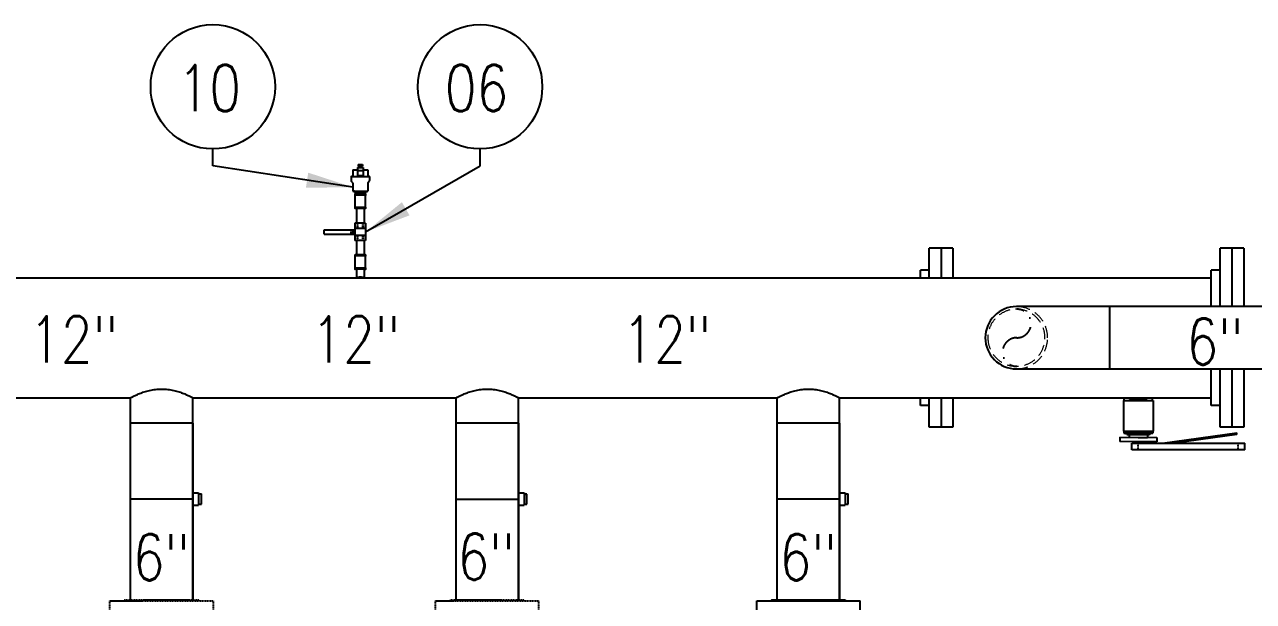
# Model space of a CAD drawing. Header units: millimetres. Extents: x -312439 to 477422, y -331570 to 212570.
# Drawn here: x 359508 to 362824, y 131582 to 133139 of the extents above; entities that cross this region are included whole.
import ezdxf

# ---------------------------------------------------------------- set-up
doc = ezdxf.new("R2010")
doc.units = ezdxf.units.MM
for name, pattern in [('DASHDOT', [25.4, 12.7, -6.35, 0, -6.35]), ('DASHED', [0.75, 0.5, -0.25]), ('HIDDEN', [9.525, 6.35, -3.175])]:
    doc.linetypes.add(name, pattern=pattern)
doc.layers.add('ARCONDTEXTO', color=4, linetype='Continuous')
doc.layers.add('TEXTO FORMATO', color=4, linetype='Continuous')
doc.styles.add('ROMAND', font='ROMAND.SHX')
doc.styles.add('ROMANS', font='romans.shx', dxfattribs={"height": 187.5})
doc.dimstyles.new('1-50 (MILIMETRO)', dxfattribs={"dimscale": 0, "dimtxt": 125, "dimasz": 125, "dimexe": 100, "dimexo": 100, "dimgap": 50, "dimtad": 0, "dimdec": 0, "dimzin": 0, "dimdsep": 46, "dimtxsty": 'ROMAND', "dimcen": -390, "dimclrd": 1, "dimclre": 1, "dimclrt": 3, "dimadec": 0, "dimazin": 0, "dimtfac": 1, "dimtdec": 0, "dimtix": 1, "dimtmove": 2, "dimatfit": 2, "dimfxl": 1, "dimtvp": 1, "dimtolj": 1, "dimtzin": 0, "dimarcsym": 0})

msp = doc.modelspace()

# ---------------------------------------------------------------- linework, layer by layer
at = {"color": 2, "linetype": 'Continuous', "extrusion": (0, 1, 0)}
for p, q in [((360393.637, 132746.528), (360406.365, 132746.528)), ((360393.637, 132746.528), (360393.637, 132730.39)), ((360406.365, 132753.369), (360421.973, 132753.369)), ((360406.365, 132753.369), (360406.365, 132728.674)), ((360406.365, 132744.863), (360421.973, 132744.863)), ((360407.809, 132761.39), (360420.021, 132761.39)), ((360407.809, 132761.39), (360407.809, 132756.359)), ((360407.809, 132756.359), (360420.021, 132756.359)), ((360410.677, 132756.359), (360410.677, 132753.369)), ((360417.152, 132756.359), (360417.152, 132753.369)), ((360420.021, 132761.39), (360420.021, 132756.359)), ((360421.973, 132753.369), (360421.973, 132728.674)), ((360421.973, 132746.528), (360434.192, 132746.528)), ((360434.192, 132746.528), (360434.192, 132730.39)), ((360389.327, 132728.188), (360389.327, 132717.419)), ((360393.448, 132711.761), (360389.675, 132716.435)), ((360389.813, 132728.674), (360438.017, 132728.674)), ((360393.796, 132710.777), (360393.796, 132688.686)), ((360434.034, 132710.777), (360434.034, 132688.686)), ((360434.381, 132711.761), (360438.155, 132716.435)), ((360438.502, 132728.188), (360438.502, 132717.419)), ((360393.796, 132688.686), (360434.034, 132688.686)), ((360398.265, 132688.666), (360393.796, 132688.686)), ((360398.265, 132688.666), (360429.565, 132688.666)), ((360398.265, 132688.666), (360398.265, 132685.808)), ((360398.265, 132685.808), (360429.565, 132685.808)), ((360427.565, 132681.266), (360400.265, 132681.266)), ((360400.265, 132681.16), (360400.265, 132681.266)), ((360427.565, 132681.16), (360400.265, 132681.16)), ((360427.565, 132678.16), (360400.265, 132678.16)), ((360400.265, 132645.372), (360400.265, 132678.16)), ((360403.145, 132685.808), (360403.145, 132681.266)), ((360424.684, 132685.808), (360424.684, 132681.266)), ((360427.565, 132681.16), (360427.565, 132681.266)), ((360427.565, 132645.372), (360427.565, 132678.16)), ((360429.565, 132688.666), (360434.034, 132688.686)), ((360429.565, 132688.666), (360429.565, 132685.808)), ((360427.565, 132645.372), (360400.265, 132645.372)), ((360427.565, 132642.372), (360400.265, 132642.372)), ((360400.265, 132642.266), (360400.265, 132642.372)), ((360427.565, 132642.266), (360400.265, 132642.266)), ((360427.565, 132642.266), (360427.565, 132642.372))]:
    msp.add_line(p, q, dxfattribs=at)
at = {"color": 2, "linetype": 'DASHED', "extrusion": (0, 1, 0)}
msp.add_line((360421.973, 132730.39), (360406.365, 132730.39), dxfattribs=at)
at = {"color": 5, "linetype": 'Continuous', "extrusion": (0, 1, 0)}
for p, q in [((360403.265, 132642.266), (360403.265, 132602.518)), ((360424.565, 132642.266), (360424.565, 132602.518)), ((360403.265, 132555.518), (360403.265, 132517.343)), ((360424.565, 132555.518), (360424.565, 132517.343)), ((360427.565, 132517.343), (360400.265, 132517.343)), ((360400.265, 132517.237), (360400.265, 132517.343)), ((360427.565, 132517.237), (360400.265, 132517.237)), ((360427.565, 132514.237), (360400.265, 132514.237)), ((360400.265, 132481.449), (360400.265, 132514.237)), ((360427.565, 132517.237), (360427.565, 132517.343)), ((360427.565, 132481.449), (360427.565, 132514.237)), ((360427.565, 132481.449), (360400.265, 132481.449)), ((360427.565, 132478.449), (360400.265, 132478.449)), ((360400.265, 132478.343), (360400.265, 132478.449)), ((360427.565, 132478.343), (360400.265, 132478.343)), ((360403.265, 132478.343), (360403.265, 132455.377)), ((360424.565, 132478.343), (360424.565, 132455.377)), ((360427.565, 132478.343), (360427.565, 132478.449)), ((359115.457, 132455.377), (362710.82, 132455.377)), ((362958.025, 132377.627), (362184.842, 132377.627)), ((362437.292, 132209.327), (362437.292, 132377.627)), ((362184.842, 132209.327), (362958.025, 132209.327)), ((359392.881, 132131.577), (359793.692, 132131.577)), ((359793.692, 131585.267), (359793.692, 132131.577)), ((359961.992, 131585.267), (359961.992, 132131.577)), ((359961.992, 132131.577), (360672.366, 132131.577)), ((360672.366, 131585.267), (360672.366, 132131.577)), ((360840.666, 131585.267), (360840.666, 132131.577)), ((360840.666, 132131.577), (361539.324, 132131.577)), ((361539.324, 131585.267), (361539.324, 132131.577)), ((361707.624, 131585.267), (361707.624, 132131.577)), ((361707.624, 132131.577), (362710.82, 132131.577)), ((359962.842, 132062.841), (359793.692, 132062.841)), ((359962.842, 131585.267), (359962.842, 132062.841)), ((360841.516, 132062.841), (360672.366, 132062.841)), ((360841.516, 131585.267), (360841.516, 132062.841)), ((361708.474, 132062.841), (361539.324, 132062.841)), ((361708.474, 131585.267), (361708.474, 132062.841)), ((359961.992, 131874.713), (359977.315, 131874.713)), ((359977.315, 131874.713), (359977.315, 131841.813)), ((359977.315, 131871.895), (359984.979, 131871.895)), ((359984.979, 131844.813), (359984.979, 131871.895)), ((360840.666, 131874.713), (360855.989, 131874.713)), ((360855.989, 131874.713), (360855.989, 131841.813)), ((360855.989, 131871.895), (360863.653, 131871.895)), ((360855.989, 131871.713), (360863.653, 131871.713)), ((360863.653, 131844.813), (360863.653, 131871.713)), ((361707.624, 131874.713), (361722.948, 131874.713)), ((361722.948, 131874.713), (361722.948, 131841.813)), ((361722.948, 131871.895), (361730.612, 131871.895)), ((361730.612, 131844.813), (361730.612, 131871.895)), ((359961.992, 131858.267), (359793.692, 131858.267)), ((359961.992, 131841.813), (359977.315, 131841.813)), ((359977.315, 131844.813), (359984.979, 131844.813)), ((360672.366, 131858.267), (360840.666, 131858.267)), ((360840.666, 131841.813), (360855.989, 131841.813)), ((360855.989, 131844.813), (360863.653, 131844.813)), ((361707.624, 131858.267), (361539.324, 131858.267)), ((361707.624, 131841.813), (361722.948, 131841.813)), ((361722.948, 131844.813), (361730.612, 131844.813))]:
    msp.add_line(p, q, dxfattribs=at)
at = {"color": 4, "linetype": 'Continuous', "extrusion": (0, 1, 0)}
for p, q in [((360428.237, 132602.518), (360399.593, 132602.518)), ((360399.593, 132602.518), (360399.593, 132555.518)), ((360428.237, 132602.518), (360428.237, 132555.518)), ((360316.565, 132573.118), (360316.565, 132584.918)), ((360316.565, 132584.918), (360399.593, 132584.918)), ((360316.565, 132573.118), (360399.593, 132573.118)), ((360428.237, 132588.518), (360399.593, 132588.518)), ((360428.237, 132569.518), (360399.593, 132569.518)), ((360428.237, 132555.518), (360399.593, 132555.518)), ((361949.605, 132455.377), (361949.605, 132534.977)), ((362013.205, 132534.977), (361949.605, 132534.977)), ((361981.405, 132534.977), (361981.405, 132455.377)), ((362013.205, 132534.977), (362013.205, 132455.377)), ((362734.62, 132377.627), (362734.62, 132534.977)), ((362798.22, 132534.977), (362734.62, 132534.977)), ((362766.42, 132534.977), (362766.42, 132377.627)), ((362798.22, 132534.977), (362798.22, 132377.627)), ((361925.805, 132455.377), (361925.805, 132475.977)), ((361949.605, 132475.977), (361925.805, 132475.977)), ((362710.82, 132377.627), (362710.82, 132475.977)), ((362734.62, 132475.977), (362710.82, 132475.977)), ((362710.82, 132110.977), (362710.82, 132209.327)), ((362734.62, 132051.977), (362734.62, 132209.327)), ((362766.42, 132209.327), (362766.42, 132051.977)), ((362798.22, 132209.327), (362798.22, 132051.977)), ((361925.805, 132110.977), (361925.805, 132131.577)), ((361949.605, 132110.977), (361925.805, 132110.977)), ((361949.605, 132051.977), (361949.605, 132131.577)), ((361981.405, 132131.577), (361981.405, 132051.977)), ((362013.205, 132131.577), (362013.205, 132051.977)), ((362473.68, 132124.477), (362553.68, 132124.477)), ((362473.68, 132124.477), (362473.68, 132041.05)), ((362475.68, 132124.477), (362475.68, 132131.577)), ((362489.61, 132131.577), (362489.61, 132127.782)), ((362536.485, 132127.782), (362489.61, 132127.782)), ((362536.485, 132127.782), (362536.485, 132131.577)), ((362551.68, 132124.477), (362551.68, 132131.577)), ((362553.68, 132124.477), (362553.68, 132041.05)), ((362734.62, 132110.977), (362710.82, 132110.977)), ((362013.205, 132051.977), (361949.605, 132051.977)), ((362473.68, 132041.05), (362553.68, 132041.05)), ((362474.617, 132041.05), (362474.617, 132035.581)), ((362474.617, 132035.581), (362552.742, 132035.581)), ((362483.121, 132031.991), (362480.68, 132035.581)), ((362544.238, 132031.991), (362546.68, 132035.581)), ((362552.742, 132041.05), (362552.742, 132035.581)), ((362578.74, 132009.492), (362779.45, 132036.957)), ((362798.22, 132051.977), (362734.62, 132051.977)), ((362780.046, 132032.596), (362779.45, 132036.957)), ((362463.682, 132025.118), (362463.58, 132013.453)), ((362563.576, 132012.582), (362463.58, 132013.453)), ((362463.682, 132025.118), (362563.678, 132024.246)), ((362483.121, 132031.991), (362544.238, 132031.991)), ((362488.68, 132031.991), (362488.68, 132024.9)), ((362496.078, 132009.492), (362801.078, 132009.492)), ((362496.078, 131990.982), (362496.078, 132009.492)), ((362499.252, 132013.018), (362513.578, 132013.018)), ((362499.252, 132009.492), (362499.252, 132013.018)), ((362513.68, 132024.682), (362538.68, 132024.682)), ((362527.904, 132009.492), (362527.904, 132012.893)), ((362538.68, 132031.991), (362538.68, 132024.682)), ((362563.678, 132024.246), (362563.576, 132012.582)), ((362780.046, 132032.596), (362611.205, 132009.492)), ((362801.078, 131990.982), (362801.078, 132009.492)), ((362801.078, 131990.982), (362496.078, 131990.982)), ((361483.974, 131583.667), (361762.974, 131583.667)), ((361483.974, 131558.267), (361483.974, 131583.667)), ((361523.574, 131585.267), (361521.974, 131583.667)), ((361723.374, 131585.267), (361523.574, 131585.267)), ((361723.374, 131585.267), (361724.974, 131583.667)), ((361762.974, 131558.267), (361762.974, 131583.667))]:
    msp.add_line(p, q, dxfattribs=at)
at = {"color": 4, "linetype": 'DASHED', "extrusion": (0, 1, 0)}
for p, q in [((360399.689, 132588.518), (360399.689, 132602.518)), ((360406.489, 132588.518), (360406.489, 132602.518)), ((360407.115, 132588.518), (360407.115, 132602.518)), ((360420.715, 132588.518), (360420.715, 132602.518)), ((360421.34, 132588.518), (360421.34, 132602.518)), ((360428.14, 132588.518), (360428.14, 132602.518)), ((360389.366, 132573.118), (360389.366, 132584.918)), ((360392.221, 132573.118), (360392.221, 132584.918)), ((360394.307, 132584.918), (360394.307, 132573.118)), ((360399.689, 132555.518), (360399.689, 132569.518)), ((360406.489, 132555.518), (360406.489, 132569.518)), ((360407.115, 132555.518), (360407.115, 132569.518)), ((360420.715, 132555.518), (360420.715, 132569.518)), ((360421.34, 132555.518), (360421.34, 132569.518)), ((360428.14, 132555.518), (360428.14, 132569.518)), ((362766.176, 132030.698), (362765.579, 132035.059)), ((362513.578, 131990.982), (362513.578, 132009.492)), ((362783.578, 131990.982), (362783.578, 132009.492)), ((359738.342, 131583.667), (360017.342, 131583.667)), ((359738.342, 131558.267), (359738.342, 131583.667)), ((359777.942, 131585.267), (359776.342, 131583.667)), ((359977.742, 131585.267), (359777.942, 131585.267)), ((359977.742, 131585.267), (359979.342, 131583.667)), ((360017.342, 131558.267), (360017.342, 131583.667)), ((360617.016, 131583.667), (360896.016, 131583.667)), ((360617.016, 131558.267), (360617.016, 131583.667)), ((360656.616, 131585.267), (360655.016, 131583.667)), ((360856.416, 131585.267), (360656.616, 131585.267)), ((360856.416, 131585.267), (360858.016, 131583.667)), ((360896.016, 131558.267), (360896.016, 131583.667))]:
    msp.add_line(p, q, dxfattribs=at)
at = {"color": 2, "linetype": 'Continuous'}
for centre, radius, start, end in [((360389.813, 132728.188), 0.486, 90, 180), ((360390.893, 132717.419), 1.565, 180, 218.911528), ((360391.921, 132730.39), 1.716, 270, 0), ((360392.23, 132710.777), 1.565, 0, 38.911528), ((360435.599, 132710.777), 1.565, 141.088472, 180), ((360435.908, 132730.39), 1.716, 180, 270), ((360438.017, 132728.188), 0.486, 0, 90), ((360436.937, 132717.419), 1.565, 321.088472, 0), ((360400.265, 132679.66), 1.5, 90, 270), ((360427.565, 132679.66), 1.5, 270, 90), ((360400.265, 132643.872), 1.5, 90, 270), ((360427.565, 132643.872), 1.5, 270, 90)]:
    msp.add_arc(centre, radius, start, end, dxfattribs=at)
at = {"color": 5, "linetype": 'Continuous'}
for centre, radius, start, end in [((360400.265, 132515.737), 1.5, 90, 270), ((360427.565, 132515.737), 1.5, 270, 90), ((360400.265, 132479.949), 1.5, 90, 270), ((360427.565, 132479.949), 1.5, 270, 90), ((362184.842, 132293.477), 84.15, 90, 270)]:
    msp.add_arc(centre, radius, start, end, dxfattribs=at)
at = {"color": 1, "linetype": 'HIDDEN', "lineweight": 0, "ltscale": 5}
for centre, start, end in [((362184.842, 132293.477), 0, 90), ((362184.842, 132293.478), 270, 0)]:
    msp.add_arc(centre, 84.15, start, end, dxfattribs=at)
at = {"color": 6, "linetype": 'DASHDOT', "ltscale": 4}
for centre, start, end in [((362185.829, 132332.009, 0), 270, 90), ((362185.829, 132254.969, 0), 90, 270)]:
    msp.add_arc(centre, 38.52, start, end, dxfattribs=at)
at = {"color": 1, "linetype": 'HIDDEN', "lineweight": 0, "ltscale": 5, "extrusion": (-4.43831e-111, 1.55557e-63, -1)}
msp.add_ellipse((362184.713, 132293.489, 0), major_axis=(0, 77.04), ratio=1, start_param=-1.57079633, end_param=4.71238898, dxfattribs=at)
at = {"color": 5, "linetype": 'Continuous'}
for points, knots in [([(360424.565, 132455.377), (360424.565, 132455.377), (360424.5, 132455.393), (360424.229, 132455.458), (360424.023, 132455.508), (360423.479, 132455.631), (360423.14, 132455.705), (360422.359, 132455.864), (360421.917, 132455.948), (360420.974, 132456.11), (360420.442, 132456.193), (360419.281, 132456.35), (360418.653, 132456.423), (360417.342, 132456.544), (360416.657, 132456.592), (360415.28, 132456.656), (360414.586, 132456.671), (360413.243, 132456.671), (360412.55, 132456.656), (360411.172, 132456.592), (360410.487, 132456.544), (360409.176, 132456.423), (360408.548, 132456.35), (360407.388, 132456.193), (360406.855, 132456.11), (360405.913, 132455.948), (360405.47, 132455.864), (360404.689, 132455.705), (360404.351, 132455.631), (360403.806, 132455.508), (360403.6, 132455.458), (360403.329, 132455.393), (360403.265, 132455.377), (360403.265, 132455.377)], [32.22913649, 32.22913649, 32.22913649, 32.22913649, 34.24357574, 34.24357574, 36.25801499, 36.25801499, 38.27245424, 38.27245424, 40.28689348, 40.28689348, 42.3010963, 42.3010963, 44.31529911, 44.31529911, 46.32950192, 46.32950192, 48.34370474, 48.34370474, 50.35790755, 50.35790755, 52.37211036, 52.37211036, 54.38631318, 54.38631318, 56.40051599, 56.40051599, 58.41495524, 58.41495524, 60.42939449, 60.42939449, 62.44383373, 62.44383373, 64.45827298, 64.45827298, 64.45827298, 64.45827298]), ([(359793.692, 132131.577), (359793.692, 132131.577), (359793.822, 132131.644), (359794.358, 132131.922), (359794.764, 132132.132), (359795.854, 132132.691), (359796.539, 132133.04), (359798.18, 132133.865), (359799.136, 132134.341), (359801.3, 132135.4), (359802.509, 132135.984), (359805.157, 132137.233), (359806.595, 132137.898), (359809.666, 132139.281), (359811.299, 132139.997), (359814.717, 132141.448), (359816.502, 132142.182), (359820.181, 132143.636), (359822.141, 132144.382), (359826.278, 132145.878), (359828.454, 132146.627), (359832.995, 132148.091), (359835.36, 132148.806), (359840.246, 132150.165), (359842.767, 132150.808), (359847.928, 132151.989), (359850.571, 132152.526), (359855.937, 132153.465), (359858.661, 132153.867), (359864.141, 132154.514), (359866.899, 132154.759), (359872.396, 132155.084), (359875.137, 132155.164), (359877.842, 132155.164)], [388.89052014, 388.89052014, 388.89052014, 388.89052014, 396.97918614, 396.97918614, 405.06785213, 405.06785213, 413.15651813, 413.15651813, 421.24518412, 421.24518412, 429.33385012, 429.33385012, 437.42251611, 437.42251611, 445.51118211, 445.51118211, 453.5998481, 453.5998481, 461.71495378, 461.71495378, 469.83005946, 469.83005946, 477.94516514, 477.94516514, 486.06027081, 486.06027081, 494.17537649, 494.17537649, 502.29048217, 502.29048217, 510.40558784, 510.40558784, 518.52069352, 518.52069352, 518.52069352, 518.52069352]), ([(359877.842, 132155.164), (359880.547, 132155.164), (359883.287, 132155.084), (359888.785, 132154.759), (359891.542, 132154.514), (359897.022, 132153.867), (359899.746, 132153.465), (359905.112, 132152.526), (359907.755, 132151.989), (359912.916, 132150.808), (359915.437, 132150.165), (359920.323, 132148.806), (359922.688, 132148.091), (359927.229, 132146.627), (359929.405, 132145.878), (359933.542, 132144.382), (359935.502, 132143.636), (359939.181, 132142.182), (359940.966, 132141.448), (359944.384, 132139.997), (359946.017, 132139.281), (359949.088, 132137.898), (359950.526, 132137.233), (359953.174, 132135.984), (359954.384, 132135.4), (359956.548, 132134.341), (359957.503, 132133.865), (359959.144, 132133.04), (359959.829, 132132.691), (359960.92, 132132.132), (359961.325, 132131.922), (359961.861, 132131.644), (359961.992, 132131.577), (359961.992, 132131.577)], [0, 0, 0, 0, 8.11510568, 8.11510568, 16.23021135, 16.23021135, 24.34531703, 24.34531703, 32.46042271, 32.46042271, 40.57552839, 40.57552839, 48.69063406, 48.69063406, 56.80573974, 56.80573974, 64.92084542, 64.92084542, 73.00951141, 73.00951141, 81.09817741, 81.09817741, 89.1868434, 89.1868434, 97.2755094, 97.2755094, 105.36417539, 105.36417539, 113.45284139, 113.45284139, 121.54150739, 121.54150739, 129.63017338, 129.63017338, 129.63017338, 129.63017338]), ([(360672.366, 132131.577), (360672.366, 132131.577), (360672.496, 132131.644), (360673.032, 132131.922), (360673.438, 132132.132), (360674.528, 132132.691), (360675.213, 132133.04), (360676.854, 132133.865), (360677.81, 132134.341), (360679.974, 132135.4), (360681.183, 132135.984), (360683.831, 132137.233), (360685.269, 132137.898), (360688.34, 132139.281), (360689.973, 132139.997), (360693.391, 132141.448), (360695.176, 132142.182), (360698.855, 132143.636), (360700.815, 132144.382), (360704.952, 132145.878), (360707.128, 132146.627), (360711.669, 132148.091), (360714.034, 132148.806), (360718.92, 132150.165), (360721.441, 132150.808), (360726.603, 132151.989), (360729.245, 132152.526), (360734.611, 132153.465), (360737.335, 132153.867), (360742.815, 132154.514), (360745.573, 132154.759), (360751.07, 132155.084), (360753.811, 132155.164), (360756.516, 132155.164)], [388.89052014, 388.89052014, 388.89052014, 388.89052014, 396.97918614, 396.97918614, 405.06785213, 405.06785213, 413.15651813, 413.15651813, 421.24518412, 421.24518412, 429.33385012, 429.33385012, 437.42251611, 437.42251611, 445.51118211, 445.51118211, 453.5998481, 453.5998481, 461.71495378, 461.71495378, 469.83005946, 469.83005946, 477.94516514, 477.94516514, 486.06027081, 486.06027081, 494.17537649, 494.17537649, 502.29048217, 502.29048217, 510.40558784, 510.40558784, 518.52069352, 518.52069352, 518.52069352, 518.52069352]), ([(360756.516, 132155.164), (360759.221, 132155.164), (360761.961, 132155.084), (360767.459, 132154.759), (360770.216, 132154.514), (360775.696, 132153.867), (360778.42, 132153.465), (360783.786, 132152.526), (360786.429, 132151.989), (360791.59, 132150.808), (360794.111, 132150.165), (360798.997, 132148.806), (360801.362, 132148.091), (360805.903, 132146.627), (360808.079, 132145.878), (360812.216, 132144.382), (360814.177, 132143.636), (360817.855, 132142.182), (360819.64, 132141.448), (360823.058, 132139.997), (360824.691, 132139.281), (360827.762, 132137.898), (360829.201, 132137.233), (360831.848, 132135.984), (360833.058, 132135.4), (360835.222, 132134.341), (360836.177, 132133.865), (360837.818, 132133.04), (360838.503, 132132.691), (360839.594, 132132.132), (360839.999, 132131.922), (360840.536, 132131.644), (360840.666, 132131.577), (360840.666, 132131.577)], [0, 0, 0, 0, 8.11510568, 8.11510568, 16.23021135, 16.23021135, 24.34531703, 24.34531703, 32.46042271, 32.46042271, 40.57552839, 40.57552839, 48.69063406, 48.69063406, 56.80573974, 56.80573974, 64.92084542, 64.92084542, 73.00951141, 73.00951141, 81.09817741, 81.09817741, 89.1868434, 89.1868434, 97.2755094, 97.2755094, 105.36417539, 105.36417539, 113.45284139, 113.45284139, 121.54150739, 121.54150739, 129.63017338, 129.63017338, 129.63017338, 129.63017338]), ([(361539.324, 132131.577), (361539.324, 132131.577), (361539.454, 132131.644), (361539.99, 132131.922), (361540.396, 132132.132), (361541.487, 132132.691), (361542.172, 132133.04), (361543.812, 132133.865), (361544.768, 132134.341), (361546.932, 132135.4), (361548.142, 132135.984), (361550.789, 132137.233), (361552.228, 132137.898), (361555.299, 132139.281), (361556.931, 132139.997), (361560.35, 132141.448), (361562.135, 132142.182), (361565.813, 132143.636), (361567.774, 132144.382), (361571.911, 132145.878), (361574.087, 132146.627), (361578.628, 132148.091), (361580.993, 132148.806), (361585.879, 132150.165), (361588.4, 132150.808), (361593.561, 132151.989), (361596.204, 132152.526), (361601.57, 132153.465), (361604.293, 132153.867), (361609.774, 132154.514), (361612.531, 132154.759), (361618.029, 132155.084), (361620.769, 132155.164), (361623.474, 132155.164)], [388.89052014, 388.89052014, 388.89052014, 388.89052014, 396.97918614, 396.97918614, 405.06785213, 405.06785213, 413.15651813, 413.15651813, 421.24518412, 421.24518412, 429.33385012, 429.33385012, 437.42251611, 437.42251611, 445.51118211, 445.51118211, 453.5998481, 453.5998481, 461.71495378, 461.71495378, 469.83005946, 469.83005946, 477.94516514, 477.94516514, 486.06027081, 486.06027081, 494.17537649, 494.17537649, 502.29048217, 502.29048217, 510.40558784, 510.40558784, 518.52069352, 518.52069352, 518.52069352, 518.52069352]), ([(361623.474, 132155.164), (361626.179, 132155.164), (361628.919, 132155.084), (361634.417, 132154.759), (361637.174, 132154.514), (361642.655, 132153.867), (361645.379, 132153.465), (361650.745, 132152.526), (361653.387, 132151.989), (361658.548, 132150.808), (361661.07, 132150.165), (361665.956, 132148.806), (361668.321, 132148.091), (361672.861, 132146.627), (361675.038, 132145.878), (361679.174, 132144.382), (361681.135, 132143.636), (361684.813, 132142.182), (361686.599, 132141.448), (361690.017, 132139.997), (361691.65, 132139.281), (361694.721, 132137.898), (361696.159, 132137.233), (361698.807, 132135.984), (361700.016, 132135.4), (361702.18, 132134.341), (361703.136, 132133.865), (361704.777, 132133.04), (361705.461, 132132.691), (361706.552, 132132.132), (361706.958, 132131.922), (361707.494, 132131.644), (361707.624, 132131.577), (361707.624, 132131.577)], [0, 0, 0, 0, 8.11510568, 8.11510568, 16.23021135, 16.23021135, 24.34531703, 24.34531703, 32.46042271, 32.46042271, 40.57552839, 40.57552839, 48.69063406, 48.69063406, 56.80573974, 56.80573974, 64.92084542, 64.92084542, 73.00951141, 73.00951141, 81.09817741, 81.09817741, 89.1868434, 89.1868434, 97.2755094, 97.2755094, 105.36417539, 105.36417539, 113.45284139, 113.45284139, 121.54150739, 121.54150739, 129.63017338, 129.63017338, 129.63017338, 129.63017338])]:
    msp.add_open_spline(points, degree=3, knots=knots, dxfattribs=at)
at = {"layer": 'TEXTO FORMATO', "color": 1}
for centre in [(360015.984, 132970.78), (360737.347, 132970.78)]:
    msp.add_circle(centre, 167.835, dxfattribs=at)

# ---------------------------------------------------------------- texts
at = {"layer": 'ARCONDTEXTO', "color": 3, "linetype": 'Continuous', "lineweight": -3, "style": 'ROMANS', "width": 0.8}
for s, p in [('10', (359920.666, 132904.714)), ('06', (360642.029, 132904.714))]:
    msp.add_text(s, height=125, dxfattribs=at).set_placement(p)
at = {"layer": 'ARCONDTEXTO', "linetype": 'Continuous', "lineweight": -3, "style": 'ROMANS', "width": 0.8}
for s, p in [('12"', (359520.142, 132226.31)), ('12"', (360281.754, 132226.31)), ('12"', (361121.362, 132226.31)), ('6"', (362643.607, 132220.683)), ('6"', (359799.983, 131638.67)), ('6"', (360676.334, 131640.003)), ('6"', (361545.613, 131638.67))]:
    msp.add_text(s, height=125, dxfattribs=at).set_placement(p)

# ---------------------------------------------------------------- leaders
at = {"layer": 'TEXTO FORMATO'}
for points in [[(360393.796, 132699.732), (360015.984, 132757.611), (360015.984, 132802.944)], [(360428.237, 132579.018), (360737.347, 132757.611), (360737.347, 132802.944)]]:
    msp.add_leader(points, dimstyle='1-50 (MILIMETRO)', override={"dimscale": 1}, dxfattribs=at)

doc.saveas('drawing.dxf')
